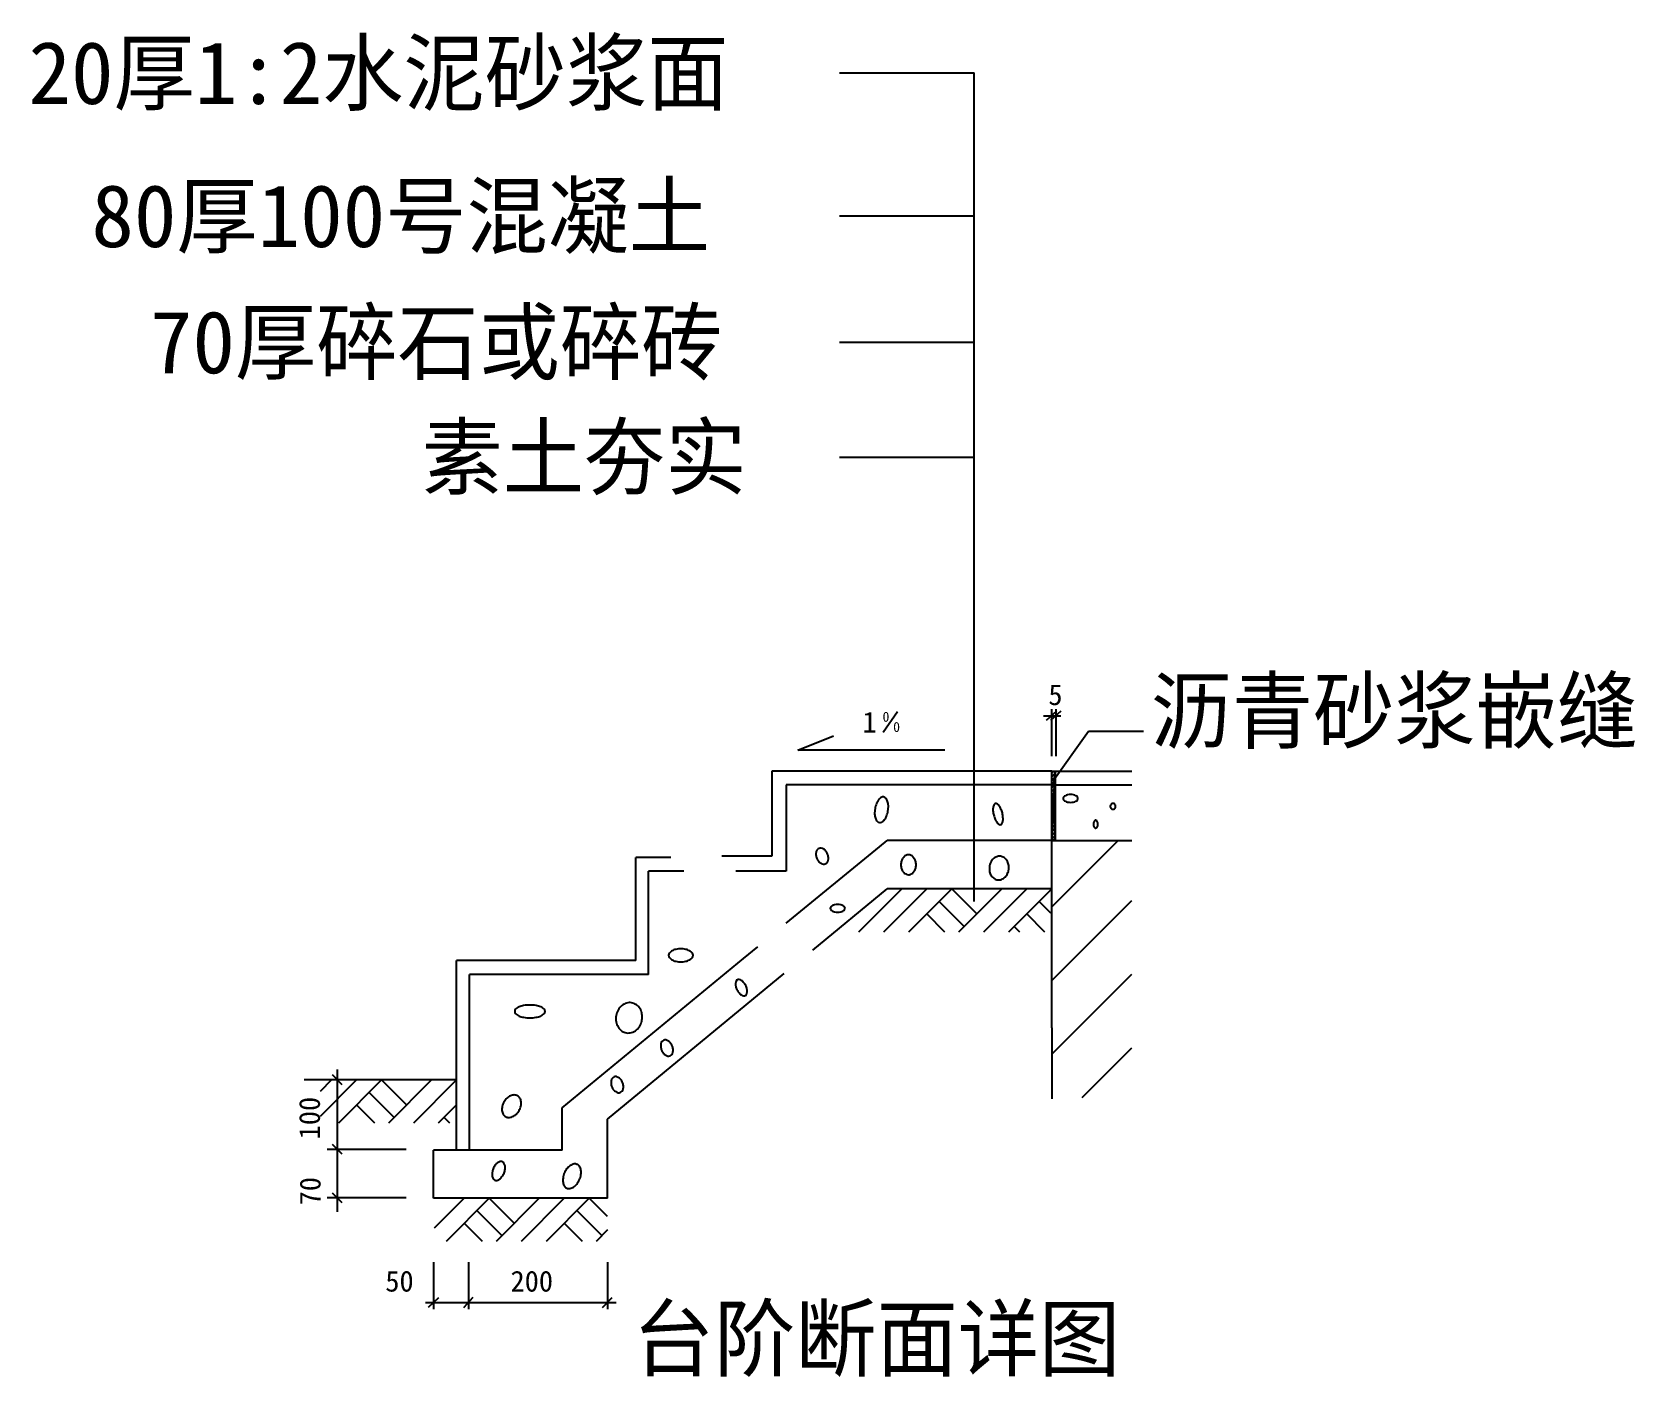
# Model space of a CAD drawing. Header units: metres. Extents: x 12.4 to 89.3, y -257.6 to -193.
import ezdxf

# ---------------------------------------------------------------- set-up
doc = ezdxf.new("R2010")
doc.units = ezdxf.units.M

msp = doc.modelspace()

# ---------------------------------------------------------------- hatches: boundary and pattern name
h = msp.add_hatch()
h.set_pattern_fill('SOLID')
h.paths.add_polyline_path([(61.49, -231.82), (61.32, -231.82), (61.49, -228.5), (61.49, -228.5), (61.49, -231.82)])
h = msp.add_hatch()
h.set_pattern_fill('SOLID')
h.paths.add_polyline_path([(61.32, -228.5), (61.49, -228.5), (61.32, -231.82), (61.32, -231.82), (61.32, -228.5)])

# ---------------------------------------------------------------- linework, layer by layer
for p, q in [((51.13, -194.97), (57.6, -194.97)), ((57.6, -228.42), (57.6, -194.97)), ((51.13, -201.84), (57.6, -201.84)), ((51.13, -207.9), (57.6, -207.9)), ((51.13, -213.42), (57.6, -213.42)), ((53.92, -225.65), (53.23, -226.64)), ((60.92, -225.84), (61.76, -225.84)), ((61.31, -225.53), (61.31, -227.79)), ((61.52, -225.53), (61.52, -227.79)), ((49.13, -227.5), (50.84, -226.8)), ((61.38, -228.99), (63.09, -226.59)), ((63.09, -226.59), (65.72, -226.59)), ((56.19, -227.5), (49.13, -227.5)), ((47.89, -228.5), (47.89, -232.58)), ((61.32, -228.5), (47.89, -228.5)), ((57.6, -234.76), (57.6, -228.42)), ((61.32, -228.5), (65.16, -228.5)), ((61.32, -235.02), (64.51, -231.83)), ((43.04, -232.64), (41.36, -232.64)), ((41.36, -237.6), (41.36, -232.64)), ((47.89, -232.58), (45.49, -232.58)), ((54.12, -234.16), (52.05, -236.23)), ((55.32, -234.16), (53.25, -236.23)), ((56.52, -234.16), (54.45, -236.23)), ((57.72, -235.36), (56.52, -234.16)), ((58.92, -234.16), (56.85, -236.23)), ((60.12, -234.16), (58.05, -236.23)), ((61.32, -234.16), (59.25, -236.23)), ((56.19, -236.23), (55.32, -235.36)), ((57.12, -235.96), (55.92, -234.76)), ((60.99, -236.23), (60.12, -235.36)), ((61.28, -235.32), (60.72, -234.76)), ((61.32, -238.56), (65.16, -234.72)), ((41.97, -238.27), (41.97, -236)), ((59.79, -236.23), (59.52, -235.96)), ((41.36, -237.6), (32.75, -237.6)), ((32.75, -246.7), (32.75, -237.6)), ((61.32, -242.09), (65.16, -238.25)), ((62.78, -244.17), (65.16, -241.79)), ((27.03, -249.66), (27.03, -242.83)), ((27.95, -243.33), (26.2, -245.08)), ((26.75, -243.33), (26.2, -243.88)), ((29.15, -243.33), (27.08, -245.4)), ((30.35, -244.53), (29.15, -243.33)), ((31.55, -243.33), (29.48, -245.4)), ((32.75, -243.33), (30.68, -245.4)), ((28.82, -245.4), (27.95, -244.53)), ((29.75, -245.13), (28.55, -243.93)), ((32.75, -244.53), (31.87, -245.4)), ((32.42, -245.4), (32.15, -245.13)), ((39.99, -249), (39.99, -245.21)), ((30.33, -246.66), (26.54, -246.66)), ((30.33, -248.99), (26.54, -248.99)), ((33.12, -249), (31.68, -250.44)), ((34.32, -249), (32.25, -251.08)), ((35.52, -250.2), (34.32, -249)), ((36.72, -249), (34.65, -251.08)), ((37.92, -249), (35.85, -251.08)), ((39.12, -249), (37.05, -251.08)), ((40, -249.88), (39.12, -249)), ((34.92, -250.8), (33.72, -249.6)), ((39.72, -250.8), (38.52, -249.6)), ((33.99, -251.08), (33.12, -250.2)), ((38.79, -251.08), (37.92, -250.2)), ((40, -250.52), (39.45, -251.08)), ((31.65, -252.07), (31.65, -254.33)), ((33.32, -252.07), (33.32, -254.33)), ((39.99, -252.07), (39.99, -254.33)), ((31.26, -254.01), (40.41, -254.01))]:
    msp.add_line(p, q)
for points in [[(61.07, -226.06), (61.56, -225.61)], [(61.27, -226.06), (61.77, -225.61)], [(61.32, -228.9), (61.32, -228.5)], [(61.32, -229.16), (61.32, -228.5)], [(61.49, -231.82), (61.32, -231.82), (61.49, -228.5), (61.49, -228.5), (61.49, -231.82)], [(61.32, -228.5), (61.49, -228.5), (61.32, -231.82), (61.32, -231.82), (61.32, -228.5)], [(61.49, -228.89), (61.49, -228.5)], [(61.32, -229.16), (48.57, -229.16)], [(48.57, -229.16), (48.57, -233.31)], [(61.32, -229.16), (65.16, -229.16)], [(61.32, -237.49), (61.32, -229.16)], [(61.49, -231.83), (61.49, -228.9)], [(48.58, -235.8), (53.05, -232.13)], [(53.05, -232.13), (53.42, -231.83)], [(61.32, -231.83), (53.42, -231.83)], [(61.32, -231.83), (65.16, -231.83)], [(43.66, -233.3), (41.97, -233.3)], [(41.97, -238.27), (41.97, -233.3)], [(48.57, -233.31), (46.15, -233.31)], [(49.85, -237.1), (53.42, -234.16)], [(61.32, -234.16), (53.42, -234.16)], [(46.52, -237.5), (47.22, -236.93)], [(39.99, -242.88), (46.52, -237.5)], [(61.32, -240.83), (61.32, -237.49)], [(41.97, -238.27), (33.37, -238.27)], [(33.37, -246.7), (33.37, -238.27)], [(47.57, -238.97), (48.48, -238.22)], [(39.99, -245.21), (47.57, -238.97)], [(61.32, -240.83), (61.32, -244.24)], [(27.26, -243.56), (26.79, -243.09)], [(37.82, -244.66), (39.99, -242.88)], [(32.75, -243.33), (25.43, -243.33)], [(37.82, -246.7), (37.82, -244.66)], [(27.26, -246.89), (26.79, -246.42)], [(37.82, -246.7), (31.65, -246.7)], [(31.65, -249), (31.65, -246.7)], [(27.26, -249.23), (26.79, -248.76)], [(39.99, -249), (31.65, -249)], [(31.41, -254.24), (31.9, -253.78)], [(33.1, -254.26), (33.54, -253.76)], [(39.75, -254.25), (40.22, -253.77)]]:
    msp.add_lwpolyline(points)
for points in [[(52.84, -230.31, 0.05), (52.82, -230.56, 0.07), (52.86, -230.76, 0.1), (52.95, -230.92, 0.17), (53.05, -230.97, 0.17), (53.16, -230.95, 0.1), (53.3, -230.83, 0.07), (53.39, -230.66, 0.05), (53.46, -230.41, 0.05), (53.48, -230.16, 0.07), (53.44, -229.96, 0.1), (53.35, -229.8, 0.17), (53.25, -229.74, 0.17), (53.14, -229.76, 0.1), (53, -229.89, 0.07), (52.91, -230.06, 0.05), (52.84, -230.31, 0.05)], [(58.54, -230.62, 0.04), (58.6, -230.82, 0.06), (58.69, -230.96, 0.1), (58.79, -231.06, 0.2), (58.87, -231.07, 0.2), (58.93, -231.03, 0.1), (58.98, -230.89, 0.06), (58.98, -230.72, 0.04), (58.95, -230.51, 0.04), (58.88, -230.31, 0.06), (58.8, -230.17, 0.1), (58.69, -230.07, 0.2), (58.62, -230.06, 0.2), (58.56, -230.11, 0.1), (58.51, -230.25, 0.06), (58.5, -230.41, 0.04), (58.54, -230.62, 0.04)], [(62.58, -229.81, 0.17), (62.56, -229.75, 0.11), (62.48, -229.68, 0.07), (62.37, -229.64, 0.05), (62.23, -229.62, 0.05), (62.08, -229.64, 0.07), (61.98, -229.68, 0.11), (61.89, -229.75, 0.17), (61.87, -229.81, 0.17), (61.89, -229.88, 0.11), (61.98, -229.95, 0.07), (62.08, -229.99, 0.05), (62.23, -230, 0.05), (62.37, -229.99, 0.07), (62.48, -229.95, 0.11), (62.56, -229.88, 0.17), (62.58, -229.81, 0.17)], [(64.13, -230.19, 0.09), (64.14, -230.25, 0.1), (64.17, -230.29, 0.1), (64.21, -230.32, 0.11), (64.26, -230.33, 0.11), (64.31, -230.32, 0.1), (64.35, -230.29, 0.1), (64.38, -230.25, 0.09), (64.39, -230.19, 0.09), (64.38, -230.14, 0.1), (64.35, -230.09, 0.1), (64.31, -230.06, 0.11), (64.26, -230.05, 0.11), (64.21, -230.06, 0.1), (64.17, -230.09, 0.1), (64.14, -230.14, 0.09), (64.13, -230.19, 0.09)], [(63.32, -231.05, 0.06), (63.33, -231.13, 0.07), (63.35, -231.19, 0.11), (63.39, -231.23, 0.16), (63.43, -231.24, 0.16), (63.46, -231.23, 0.11), (63.5, -231.19, 0.07), (63.53, -231.13, 0.06), (63.53, -231.05, 0.06), (63.53, -230.98, 0.07), (63.5, -230.92, 0.11), (63.46, -230.87, 0.16), (63.43, -230.86, 0.16), (63.39, -230.87, 0.11), (63.35, -230.92, 0.07), (63.33, -230.98, 0.06), (63.32, -231.05, 0.06)], [(50.04, -232.69, 0.07), (50.12, -232.83, 0.08), (50.23, -232.92, 0.11), (50.35, -232.97, 0.14), (50.45, -232.96, 0.14), (50.54, -232.9, 0.11), (50.59, -232.78, 0.08), (50.6, -232.64, 0.07), (50.56, -232.48, 0.07), (50.48, -232.34, 0.08), (50.38, -232.25, 0.11), (50.26, -232.2, 0.14), (50.15, -232.21, 0.14), (50.07, -232.27, 0.11), (50.01, -232.39, 0.08), (50, -232.53, 0.07), (50.04, -232.69, 0.07)], [(54.08, -233, 0.08), (54.11, -233.19, 0.09), (54.19, -233.34, 0.11), (54.31, -233.44, 0.13), (54.44, -233.48, 0.13), (54.58, -233.44, 0.11), (54.7, -233.34, 0.09), (54.78, -233.19, 0.08), (54.81, -233, 0.08), (54.78, -232.81, 0.09), (54.7, -232.66, 0.11), (54.58, -232.55, 0.13), (54.44, -232.52, 0.13), (54.31, -232.55, 0.11), (54.19, -232.66, 0.09), (54.11, -232.81, 0.08), (54.08, -233, 0.08)], [(58.33, -233.1, 0.08), (58.34, -233.33, 0.09), (58.42, -233.52, 0.1), (58.56, -233.66, 0.12), (58.73, -233.72, 0.12), (58.91, -233.7, 0.1), (59.08, -233.59, 0.09), (59.2, -233.42, 0.08), (59.26, -233.21, 0.08), (59.25, -232.98, 0.09), (59.17, -232.79, 0.1), (59.03, -232.65, 0.12), (58.86, -232.59, 0.12), (58.68, -232.61, 0.1), (58.51, -232.71, 0.09), (58.39, -232.88, 0.08), (58.33, -233.1, 0.08)], [(51.4, -235.09, 0.17), (51.38, -235.02, 0.11), (51.3, -234.96, 0.07), (51.19, -234.92, 0.05), (51.04, -234.9, 0.05), (50.9, -234.92, 0.07), (50.79, -234.96, 0.11), (50.71, -235.02, 0.17), (50.69, -235.09, 0.17), (50.71, -235.15, 0.11), (50.79, -235.22, 0.07), (50.9, -235.26, 0.05), (51.04, -235.28, 0.05), (51.19, -235.26, 0.07), (51.3, -235.22, 0.11), (51.38, -235.15, 0.17), (51.4, -235.09, 0.17)], [(43.52, -237.03, 0.05), (43.28, -237.06, 0.07), (43.1, -237.13, 0.11), (42.97, -237.24, 0.17), (42.93, -237.34, 0.17), (42.97, -237.45, 0.11), (43.1, -237.56, 0.07), (43.28, -237.63, 0.05), (43.52, -237.66, 0.05), (43.75, -237.63, 0.07), (43.93, -237.56, 0.11), (44.07, -237.45, 0.17), (44.1, -237.34, 0.17), (44.07, -237.24, 0.11), (43.93, -237.13, 0.07), (43.75, -237.06, 0.05), (43.52, -237.03, 0.05)], [(46.21, -239, 0.06), (46.31, -239.15, 0.07), (46.41, -239.24, 0.11), (46.53, -239.29, 0.16), (46.61, -239.28, 0.16), (46.67, -239.22, 0.11), (46.7, -239.09, 0.07), (46.69, -238.96, 0.06), (46.63, -238.79, 0.06), (46.53, -238.65, 0.07), (46.43, -238.55, 0.11), (46.31, -238.5, 0.16), (46.23, -238.52, 0.16), (46.17, -238.58, 0.11), (46.14, -238.7, 0.07), (46.15, -238.84, 0.06), (46.21, -239, 0.06)], [(36.27, -239.73, 0.04), (35.97, -239.75, 0.06), (35.75, -239.82, 0.1), (35.58, -239.93, 0.2), (35.54, -240.04, 0.2), (35.58, -240.14, 0.1), (35.75, -240.26, 0.06), (35.97, -240.32, 0.04), (36.27, -240.35, 0.04), (36.57, -240.32, 0.06), (36.79, -240.26, 0.1), (36.96, -240.14, 0.2), (37, -240.04, 0.2), (36.96, -239.93, 0.1), (36.79, -239.82, 0.06), (36.57, -239.75, 0.04), (36.27, -239.73, 0.04)], [(40.41, -240.24, 0.09), (40.41, -240.53, 0.09), (40.51, -240.78, 0.1), (40.69, -240.98, 0.11), (40.91, -241.07, 0.11), (41.15, -241.05, 0.1), (41.39, -240.93, 0.09), (41.56, -240.72, 0.09), (41.65, -240.45, 0.09), (41.65, -240.16, 0.09), (41.56, -239.91, 0.1), (41.38, -239.72, 0.11), (41.15, -239.62, 0.11), (40.91, -239.64, 0.1), (40.68, -239.76, 0.09), (40.51, -239.97, 0.09), (40.41, -240.24, 0.09)], [(42.59, -241.9, 0.07), (42.67, -242.04, 0.08), (42.77, -242.13, 0.11), (42.89, -242.18, 0.14), (43, -242.17, 0.14), (43.08, -242.11, 0.11), (43.13, -241.99, 0.08), (43.14, -241.85, 0.07), (43.1, -241.69, 0.07), (43.02, -241.55, 0.08), (42.92, -241.46, 0.11), (42.8, -241.41, 0.14), (42.7, -241.42, 0.14), (42.61, -241.48, 0.11), (42.56, -241.6, 0.08), (42.55, -241.74, 0.07), (42.59, -241.9, 0.07)], [(40.2, -243.66, 0.07), (40.28, -243.8, 0.08), (40.39, -243.89, 0.11), (40.51, -243.94, 0.14), (40.61, -243.93, 0.14), (40.7, -243.87, 0.11), (40.75, -243.75, 0.08), (40.76, -243.61, 0.07), (40.72, -243.45, 0.07), (40.64, -243.31, 0.08), (40.54, -243.22, 0.11), (40.42, -243.17, 0.14), (40.31, -243.18, 0.14), (40.23, -243.24, 0.11), (40.17, -243.36, 0.08), (40.17, -243.5, 0.07), (40.2, -243.66, 0.07)], [(35.03, -244.38, 0.07), (34.94, -244.6, 0.08), (34.93, -244.8, 0.11), (34.99, -244.98, 0.13), (35.1, -245.09, 0.13), (35.25, -245.13, 0.11), (35.44, -245.09, 0.08), (35.61, -244.98, 0.07), (35.75, -244.8, 0.07), (35.84, -244.58, 0.08), (35.85, -244.38, 0.11), (35.79, -244.2, 0.13), (35.68, -244.09, 0.13), (35.52, -244.05, 0.11), (35.34, -244.09, 0.08), (35.17, -244.2, 0.07), (35.03, -244.38, 0.07)], [(34.51, -247.59, 0.06), (34.46, -247.78, 0.07), (34.46, -247.93, 0.11), (34.51, -248.07, 0.16), (34.59, -248.14, 0.16), (34.69, -248.15, 0.11), (34.83, -248.08, 0.07), (34.93, -247.97, 0.06), (35.03, -247.8, 0.06), (35.08, -247.61, 0.07), (35.08, -247.45, 0.11), (35.02, -247.32, 0.16), (34.94, -247.25, 0.16), (34.84, -247.24, 0.11), (34.71, -247.31, 0.07), (34.6, -247.42, 0.06), (34.51, -247.59, 0.06)], [(37.93, -247.8, 0.06), (37.86, -248.04, 0.08), (37.86, -248.25, 0.11), (37.93, -248.43, 0.15), (38.04, -248.53, 0.15), (38.19, -248.54, 0.11), (38.37, -248.47, 0.08), (38.52, -248.33, 0.06), (38.65, -248.11, 0.06), (38.72, -247.87, 0.08), (38.72, -247.66, 0.11), (38.65, -247.47, 0.15), (38.53, -247.38, 0.15), (38.39, -247.36, 0.11), (38.21, -247.44, 0.08), (38.05, -247.58, 0.06), (37.93, -247.8, 0.06)]]:
    msp.add_lwpolyline(points, format="xyb")

# ---------------------------------------------------------------- texts
for s, height, p in [('20厚1:2水泥砂浆面', 3, (12.2, -196.47)), ('80厚100号混凝土', 3, (15.22, -203.34)), ('70厚碎石或碎砖', 3, (18.03, -209.4)), ('素土夯实', 3, (31.07, -214.92)), ('沥青砂浆嵌缝', 3, (66.07, -227.1)), ('5', 1, (61.16, -225.33)), ('1', 1, (52.23, -226.65)), ('0', 0.48, (53.2, -226.13)), ('0', 0.48, (53.71, -226.62)), ('50', 1, (29.33, -253.49)), ('200', 1, (35.34, -253.49)), ('台阶断面详图', 3, (41.21, -257.24))]:
    msp.add_text(s, height=height).set_placement(p)
for s, p in [('100 ', (26.19, -246.18)), ('70', (26.22, -249.35))]:
    msp.add_text(s, height=1, rotation=90).set_placement(p)

doc.saveas('drawing.dxf')
